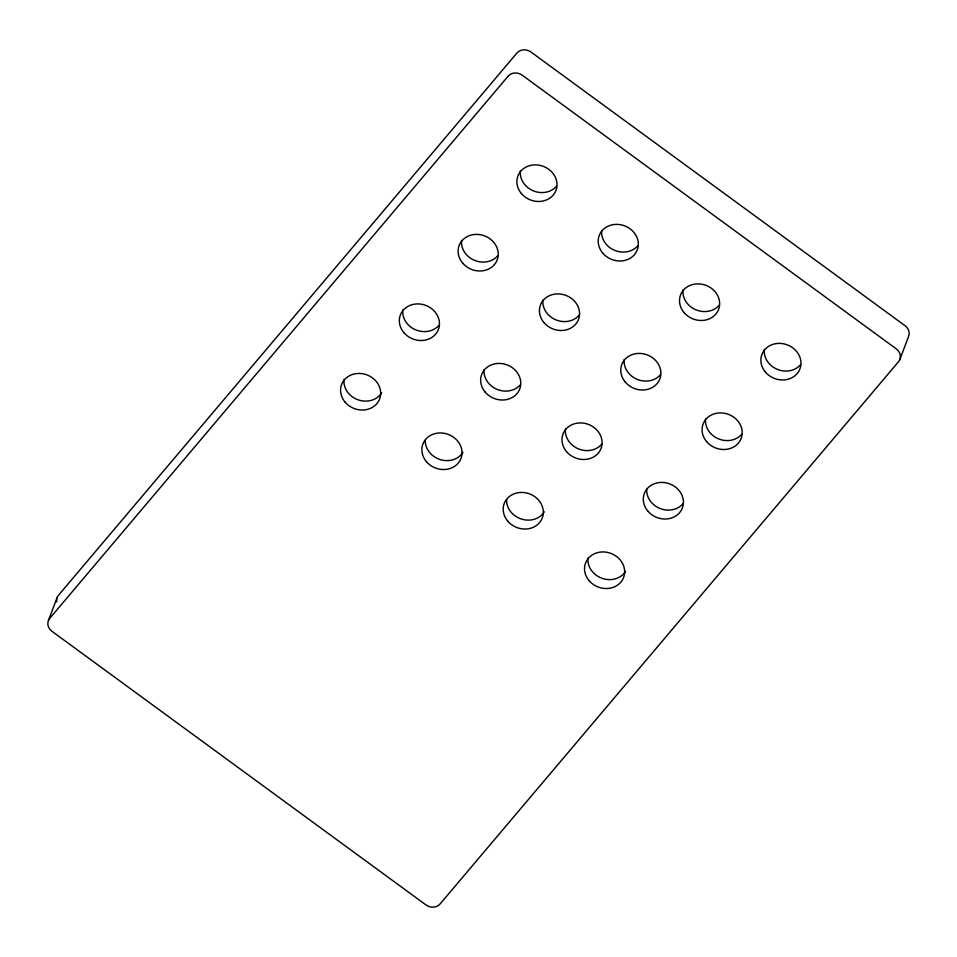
<?xml version="1.0" encoding="UTF-8"?>
<svg xmlns="http://www.w3.org/2000/svg" width="957" height="957" viewBox="0 0 957 957"><rect width="100%" height="100%" fill="white"/><g stroke="black" fill="none" stroke-linecap="round" stroke-linejoin="round"><path stroke-width="1.44" d="M48.46 620.399L57.253 597.252M899.747 359.748L908.54 336.601A10.18 8.996 20.8 0 0 905.047 325.703L530.956 52.013A10.18 8.996 20.8 0 0 516.947 53.006L58.497 595.254A10.18 8.996 20.8 0 0 56.714 601.905M741.795 434.191A20.348 17.98 20.8 0 1 718.384 438.808A20.348 17.98 20.8 0 1 705.56 418.939M660.462 374.689A20.348 17.98 20.8 0 1 637.063 379.307A20.348 17.98 20.8 0 1 624.239 359.437M520.369 384.714A20.348 17.98 20.8 0 1 496.958 389.32A20.348 17.98 20.8 0 1 484.134 369.462M497.819 255.698A20.348 17.98 20.8 0 1 474.409 260.304A20.348 17.98 20.8 0 1 461.597 240.446M439.048 325.213A20.348 17.98 20.8 0 1 415.637 329.83A20.348 17.98 20.8 0 1 402.813 309.96M462.985 452.314A20.348 17.98 20.8 0 1 440.053 459.539A20.348 17.98 20.8 0 1 425.267 440.16M601.69 444.215A20.348 17.98 20.8 0 1 578.279 448.821A20.348 17.98 20.8 0 1 565.467 428.963M683.011 503.705A20.348 17.98 20.8 0 1 659.6 508.323A20.348 17.98 20.8 0 1 646.788 488.453M800.566 364.677A20.348 17.98 20.8 0 1 777.156 369.282A20.348 17.98 20.8 0 1 764.344 349.425M579.141 315.2A20.348 17.98 20.8 0 1 555.73 319.805A20.348 17.98 20.8 0 1 542.918 299.948M637.924 245.674A20.348 17.98 20.8 0 1 614.514 250.291A20.348 17.98 20.8 0 1 601.69 230.422M556.591 186.184A20.348 17.98 20.8 0 1 533.193 190.79A20.348 17.98 20.8 0 1 520.369 170.92M381.664 392.813A20.348 17.98 20.8 0 1 358.097 399.823A20.348 17.98 20.8 0 1 344.042 379.474M719.245 305.175A20.348 17.98 20.8 0 1 695.835 309.781A20.348 17.98 20.8 0 1 683.011 289.923M544.306 511.816A20.348 17.98 20.8 0 1 521.374 519.029A20.348 17.98 20.8 0 1 506.6 499.662M625.639 571.317A20.348 17.98 20.8 0 1 602.073 578.315A20.348 17.98 20.8 0 1 588.005 557.979M508.155 76.153L49.704 618.401A10.18 8.996 20.8 0 0 51.953 631.297L426.044 904.987A10.18 8.996 20.8 0 0 440.053 903.994L898.503 361.746A10.18 8.996 20.8 0 0 896.254 348.85L522.163 75.148A10.18 8.996 20.8 0 0 508.155 76.153M589.022 580.576A20.348 17.98 20.8 0 0 623.342 578.124A20.348 17.98 20.8 0 0 601.403 551.986A20.348 17.98 20.8 0 0 589.022 580.576M507.7 521.087A20.348 17.98 20.8 0 0 542.021 518.634A20.348 17.98 20.8 0 0 520.082 492.484A20.348 17.98 20.8 0 0 507.7 521.087M684.028 312.532A20.348 17.98 20.8 0 0 718.348 310.08A20.348 17.98 20.8 0 0 696.409 283.93A20.348 17.98 20.8 0 0 684.028 312.532M345.058 402.084A20.348 17.98 20.8 0 0 379.379 399.631A20.348 17.98 20.8 0 0 357.428 373.493A20.348 17.98 20.8 0 0 345.058 402.084M521.386 193.529A20.348 17.98 20.8 0 0 555.706 191.077A20.348 17.98 20.8 0 0 533.767 164.939A20.348 17.98 20.8 0 0 521.386 193.529M602.707 253.031A20.348 17.98 20.8 0 0 637.027 250.578A20.348 17.98 20.8 0 0 615.088 224.428A20.348 17.98 20.8 0 0 602.707 253.031M543.935 322.545A20.348 17.98 20.8 0 0 578.255 320.093A20.348 17.98 20.8 0 0 556.304 293.955A20.348 17.98 20.8 0 0 543.935 322.545M765.361 372.022A20.348 17.98 20.8 0 0 799.669 369.569A20.348 17.98 20.8 0 0 777.73 343.431A20.348 17.98 20.8 0 0 765.361 372.022M647.805 511.062A20.348 17.98 20.8 0 0 682.126 508.61A20.348 17.98 20.8 0 0 660.174 482.472A20.348 17.98 20.8 0 0 647.805 511.062M566.484 451.56A20.348 17.98 20.8 0 0 600.793 449.108A20.348 17.98 20.8 0 0 578.853 422.97A20.348 17.98 20.8 0 0 566.484 451.56M426.379 461.585A20.348 17.98 20.8 0 0 460.7 459.133A20.348 17.98 20.8 0 0 438.761 432.995A20.348 17.98 20.8 0 0 426.379 461.585M403.83 332.569A20.348 17.98 20.8 0 0 438.15 330.117A20.348 17.98 20.8 0 0 416.211 303.967A20.348 17.98 20.8 0 0 403.83 332.569M462.614 263.055A20.348 17.98 20.8 0 0 496.922 260.591A20.348 17.98 20.8 0 0 474.983 234.453A20.348 17.98 20.8 0 0 462.614 263.055M485.151 392.071A20.348 17.98 20.8 0 0 519.472 389.607A20.348 17.98 20.8 0 0 497.532 363.469A20.348 17.98 20.8 0 0 485.151 392.071M625.256 382.046A20.348 17.98 20.8 0 0 659.576 379.594A20.348 17.98 20.8 0 0 637.637 353.456A20.348 17.98 20.8 0 0 625.256 382.046M706.577 441.548A20.348 17.98 20.8 0 0 740.897 439.096A20.348 17.98 20.8 0 0 718.958 412.945A20.348 17.98 20.8 0 0 706.577 441.548"/></g></svg>
